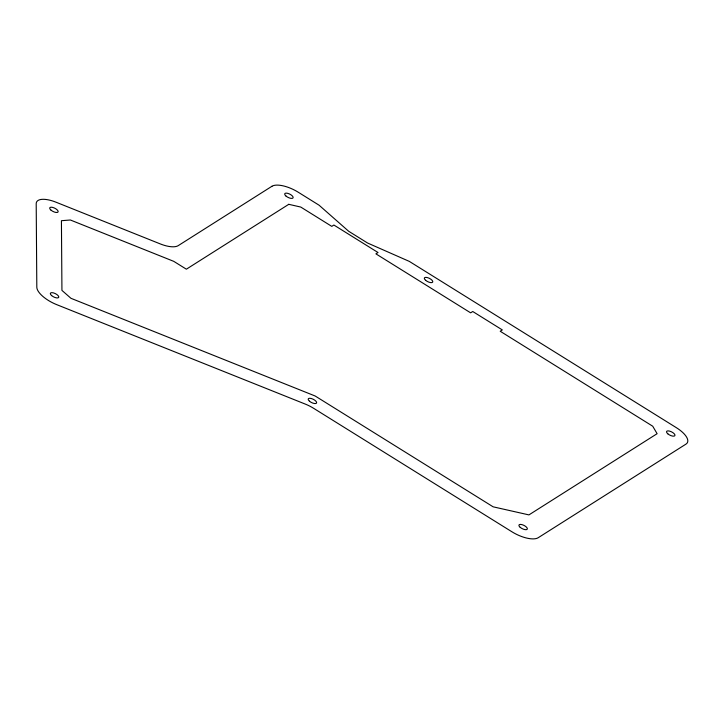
<?xml version="1.0" encoding="UTF-8"?>
<svg xmlns="http://www.w3.org/2000/svg" width="724" height="724" viewBox="0 0 724 724"><rect width="100%" height="100%" fill="white"/><g stroke="black" fill="none" stroke-linecap="round" stroke-linejoin="round"><path stroke-width="1.09" d="M271.925 186.285L178.249 245.626A21.702 8.652 26.4 0 1 160.321 243.934L55.947 202.177A21.702 8.652 26.4 0 0 36.2 203.761L36.815 287.202A21.702 8.652 26.4 0 0 56.707 304.641L305.275 404.083A21.702 8.652 26.4 0 1 313.655 408.327L511.913 531.778A21.702 8.652 26.4 0 0 538.222 537.715L685.981 444.111A21.702 8.652 26.4 0 0 676.297 427.64L409.313 261.391L367.566 243.02L348.687 231.273L319.085 205.209L298.234 192.222A21.702 8.652 26.4 0 0 271.925 186.285M288.758 204.322L186.367 269.192L173.76 261.346L70.382 219.996L61.422 220.702L61.938 290.396L70.961 298.306L315.157 396.001L493.135 506.818L528.927 514.9L657.111 433.694L652.722 426.219L500.212 331.257L502.32 329.918L472.745 311.501L470.636 312.84L375.901 253.853L378.019 252.513L333.882 225.028L331.773 226.368L300.759 207.055L288.758 204.322M51.006 210.15A4.652 1.855 26.4 0 0 58.056 211.987A4.652 1.855 26.4 0 0 52.725 207.417A4.652 1.855 26.4 0 0 51.006 210.15M51.63 295.591A4.652 1.855 26.4 0 0 58.689 297.428A4.652 1.855 26.4 0 0 53.359 292.867A4.652 1.855 26.4 0 0 51.63 295.591M309.483 401.214A4.652 1.855 26.4 0 0 316.542 403.051A4.652 1.855 26.4 0 0 311.211 398.49A4.652 1.855 26.4 0 0 309.483 401.214M520.203 527.344A4.652 1.855 26.4 0 0 527.262 529.181A4.652 1.855 26.4 0 0 521.932 524.619A4.652 1.855 26.4 0 0 520.203 527.344M667.827 433.83A4.652 1.855 26.4 0 0 674.877 435.667A4.652 1.855 26.4 0 0 669.546 431.097A4.652 1.855 26.4 0 0 667.827 433.83M425.622 280.297A4.652 1.855 26.4 0 0 432.681 282.134A4.652 1.855 26.4 0 0 427.35 277.573A4.652 1.855 26.4 0 0 425.622 280.297M285.989 196.059A4.652 1.855 26.4 0 0 293.048 197.905A4.652 1.855 26.4 0 0 287.718 193.335A4.652 1.855 26.4 0 0 285.989 196.059"/></g></svg>
